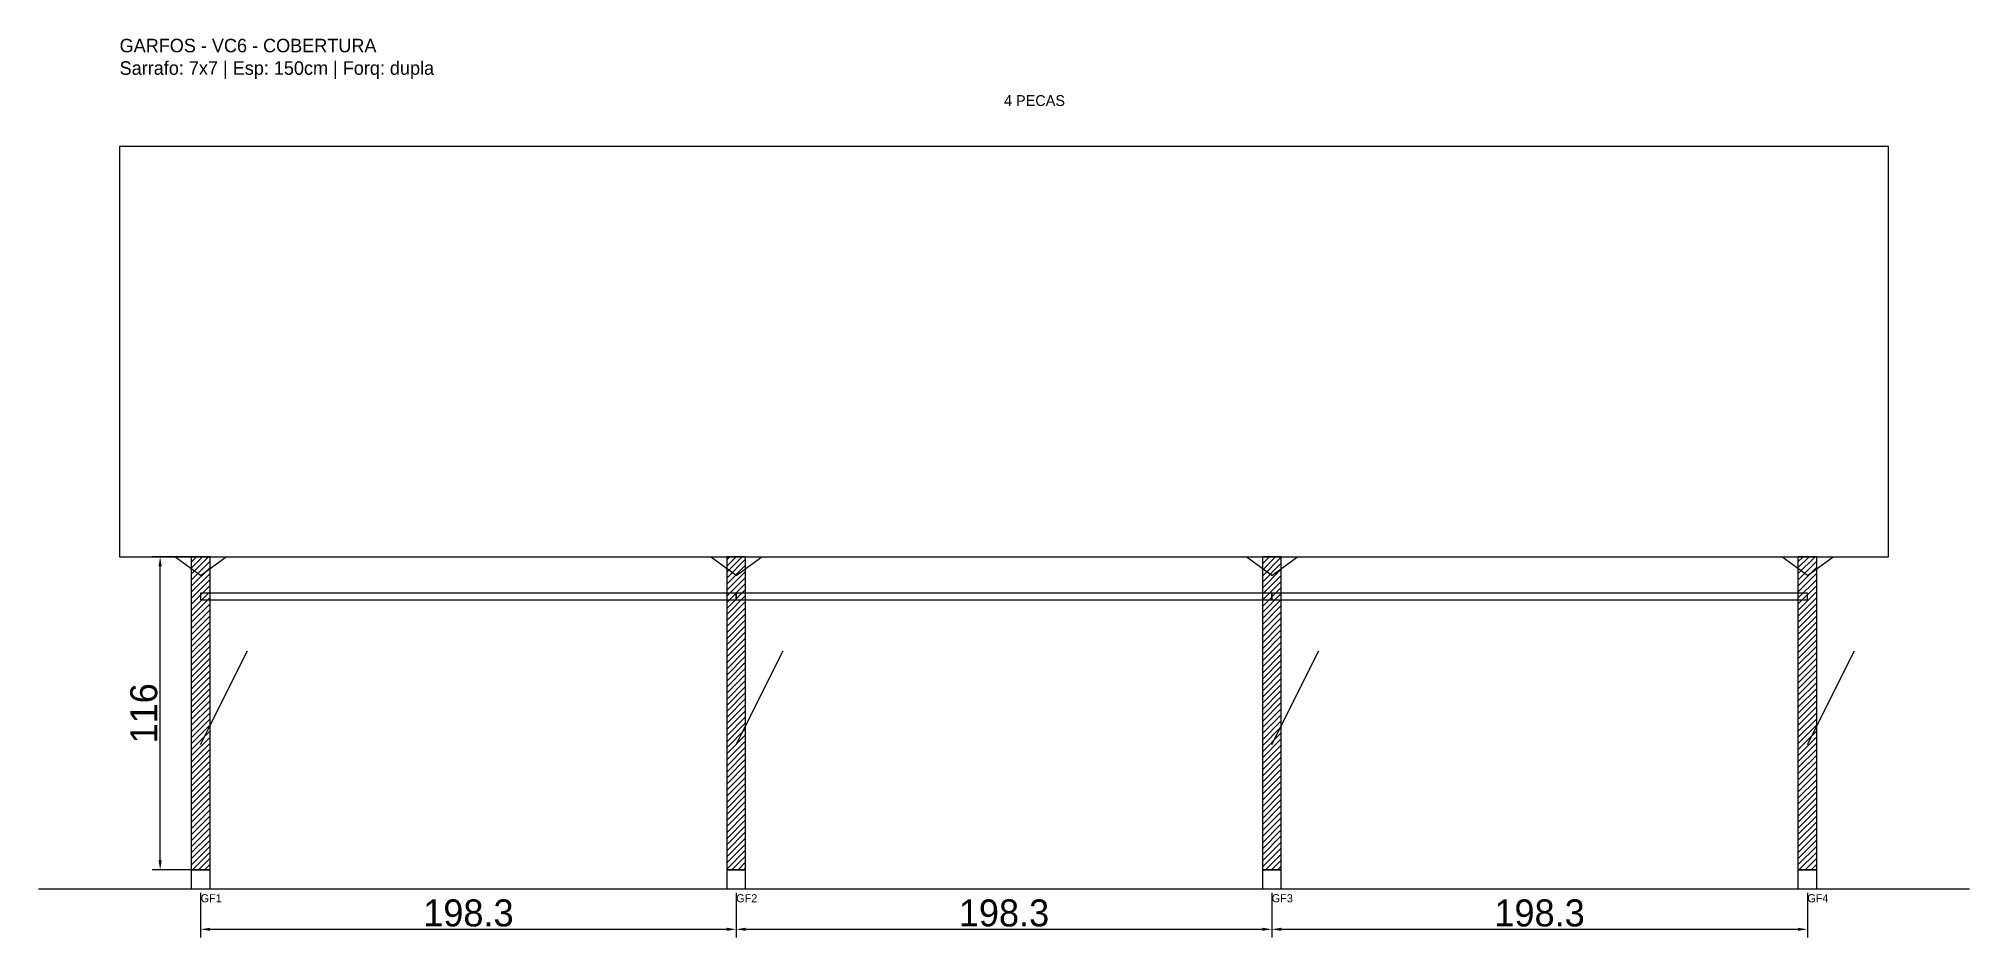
# Model space of a CAD drawing. Header units: metres. Extents: x -30 to 685, y -25 to 308.
import ezdxf

# ---------------------------------------------------------------- set-up
doc = ezdxf.new("R2010")
doc.units = ezdxf.units.M
for name, color, linetype in [('BARRA_ANCORAGEM', 1, 'Continuous'), ('COTA', 241, 'Continuous'), ('GARFOS OK', 3, 'Continuous'), ('NOME DA VIGA', 6, 'Continuous'), ('SARR_7x7', 40, 'Continuous'), ('TIRAS REESCORAMENTO', 252, 'Continuous'), ('VIGAS', 3, 'Continuous')]:
    doc.layers.add(name, color=color, linetype=linetype)
doc.dimstyles.new('EZ DXF', dxfattribs={"dimtxt": 10, "dimasz": 3.5, "dimexe": 3, "dimexo": 1.5, "dimgap": 1, "dimtad": 1, "dimdec": 1, "dimdsep": 46, "dimcen": 2.5, "dimazin": 3, "dimtfac": 1, "dimtmove": 0, "dimatfit": 3})

msp = doc.modelspace()

# ---------------------------------------------------------------- hatches: boundary and pattern name
at = {"layer": 'COTA'}
h = msp.add_hatch(dxfattribs=at)
h.set_pattern_fill('ANSI31', scale=0.5)
h.paths.add_polyline_path([(26.5, 0), (33.5, 0), (33.5, 116), (26.5, 116)])
h = msp.add_hatch(dxfattribs=at)
h.set_pattern_fill('ANSI31', scale=0.5)
h.paths.add_polyline_path([(224.83115, 0), (231.83115, 0), (231.83115, 116), (224.83115, 116)])
h = msp.add_hatch(dxfattribs=at)
h.set_pattern_fill('ANSI31', scale=0.5)
h.paths.add_polyline_path([(423.1623, 0), (430.1623, 0), (430.1623, 116), (423.1623, 116)])
h = msp.add_hatch(dxfattribs=at)
h.set_pattern_fill('ANSI31', scale=0.5)
h.paths.add_polyline_path([(621.49345, 0), (628.49345, 0), (628.49345, 116), (621.49345, 116)])

# ---------------------------------------------------------------- linework, layer by layer
at = {"layer": 'BARRA_ANCORAGEM'}
for p, q in [((30, 46.4), (47.4, 81.2)), ((228.33115, 46.4), (245.73115, 81.2)), ((426.6623, 46.4), (444.0623, 81.2)), ((624.99345, 46.4), (642.39345, 81.2))]:
    msp.add_line(p, q, dxfattribs=at)
at = {"layer": 'GARFOS OK'}
for p, q in [((30, 109), (20.5, 116)), ((20.5, 116), (39.5, 116)), ((30, 109), (39.5, 116)), ((228.33115, 109), (218.83115, 116)), ((218.83115, 116), (237.83115, 116)), ((228.33115, 109), (237.83115, 116)), ((426.6623, 109), (417.1623, 116)), ((417.1623, 116), (436.1623, 116)), ((426.6623, 109), (436.1623, 116)), ((624.99345, 109), (615.49345, 116)), ((615.49345, 116), (634.49345, 116)), ((624.99345, 109), (634.49345, 116))]:
    msp.add_line(p, q, dxfattribs=at)
at = {"layer": 'GARFOS OK', "linetype": 'CONTINUOUS'}
msp.add_line((-30, -7), (684.99345, -7), dxfattribs=at)
at = {"layer": 'GARFOS OK'}
for points in [[(26.5, 0), (33.5, 0), (33.5, 116), (26.5, 116), (26.5, 0)], [(224.83115, 0), (231.83115, 0), (231.83115, 116), (224.83115, 116), (224.83115, 0)], [(423.1623, 0), (430.1623, 0), (430.1623, 116), (423.1623, 116), (423.1623, 0)], [(621.49345, 0), (628.49345, 0), (628.49345, 116), (621.49345, 116), (621.49345, 0)]]:
    msp.add_lwpolyline(points, dxfattribs=at)
at = {"layer": 'SARR_7x7'}
for points in [[(26.5, -7), (33.5, -7), (33.5, 0), (26.5, 0), (26.5, -7)], [(224.83115, -7), (231.83115, -7), (231.83115, 0), (224.83115, 0), (224.83115, -7)], [(423.1623, -7), (430.1623, -7), (430.1623, 0), (423.1623, 0), (423.1623, -7)], [(621.49345, -7), (628.49345, -7), (628.49345, 0), (621.49345, 0), (621.49345, -7)]]:
    msp.add_lwpolyline(points, dxfattribs=at)
at = {"layer": 'TIRAS REESCORAMENTO'}
for points in [[(30, 100), (228.33115, 100), (228.33115, 102.5), (30, 102.5), (30, 100)], [(228.33115, 100), (426.6623, 100), (426.6623, 102.5), (228.33115, 102.5), (228.33115, 100)], [(426.6623, 100), (624.99345, 100), (624.99345, 102.5), (426.6623, 102.5), (426.6623, 100)]]:
    msp.add_lwpolyline(points, dxfattribs=at)
at = {"layer": 'VIGAS'}
msp.add_lwpolyline([(0, 116), (654.99345, 116), (654.99345, 268), (0, 268), (0, 116)], dxfattribs=at)

# ---------------------------------------------------------------- texts
at = {"layer": 'NOME DA VIGA'}
for s, height, p in [('4 PECAS', 4, (327.49672, 283)), ('GF1', 3, (30, -12)), ('GF2', 3, (228.33115, -12)), ('GF3', 3, (426.6623, -12)), ('GF4', 3, (624.99345, -12))]:
    msp.add_text(s, height=height, dxfattribs=at).set_placement(p)
at = {"layer": 'NOME DA VIGA', "insert": (0, 293), "char_height": 5, "attachment_point": 7}
msp.add_mtext('GARFOS - VC6 - COBERTURA\\PSarrafo: 7x7 | Esp: 150cm | Forq: dupla', dxfattribs=at)

# ---------------------------------------------------------------- dimensions: what is measured, and where the dimension line sits
at = {"layer": 'COTA'}
msp.add_linear_dim(base=(15, 0), p1=(30, 0), p2=(30, 116), angle=90, dimstyle='EZ DXF', dxfattribs=at).render()
for base, p1, p2 in [((30, -22), (30, -7), (228.33115, -7)), ((228.33115, -22), (228.33115, -7), (426.6623, -7)), ((426.6623, -22), (426.6623, -7), (624.99345, -7))]:
    msp.add_linear_dim(base=base, p1=p1, p2=p2, dimstyle='EZ DXF', dxfattribs=at).render()

doc.saveas('drawing.dxf')
